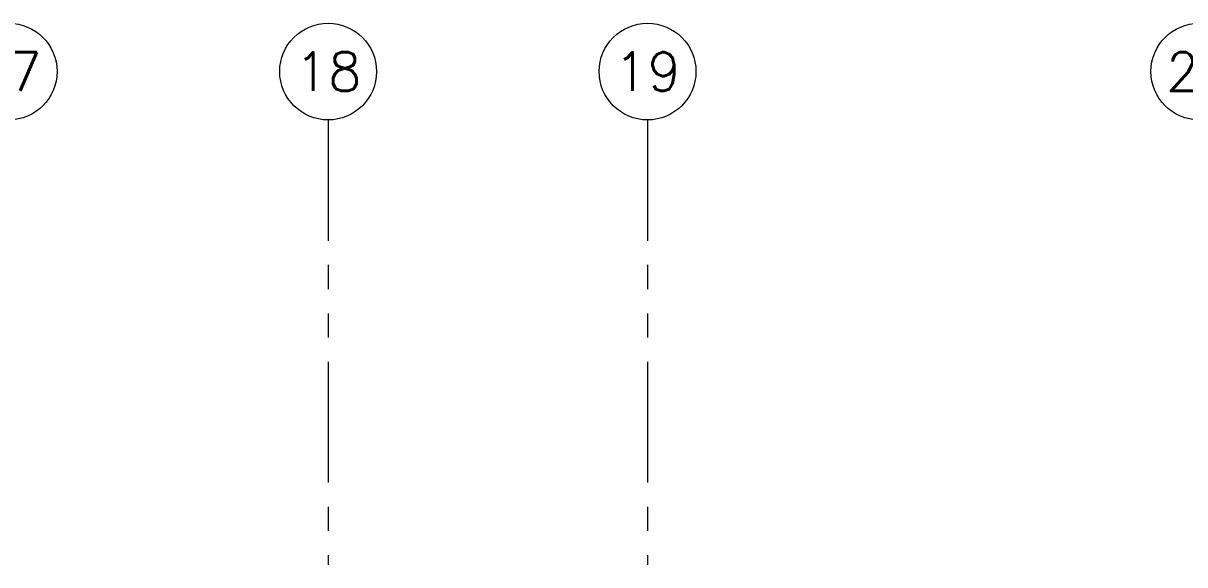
# Model space of a CAD drawing. Header units: millimetres. Extents: x 3738 to 3833, y 1327 to 1657.
# Drawn here: x 3806.52 to 3812.52, y 1446.09 to 1448.89 of the extents above; entities that cross this region are included whole.
import ezdxf
from ezdxf.enums import TextEntityAlignment as Align

# ---------------------------------------------------------------- set-up
doc = ezdxf.new("R2010")
doc.units = ezdxf.units.MM
doc.linetypes.add('PHANTOM', pattern=[63.5, 31.75, -6.35, 6.35, -6.35, 6.35, -6.35])
doc.linetypes.add('PHANTOM2', pattern=[1.25, 0.625, -0.125, 0.125, -0.125, 0.125, -0.125])
doc.layers.add('A-EJES', color=251, linetype='PHANTOM', lineweight=13)
doc.styles.add('ROMANS', font='romans.shx', dxfattribs={"width": 0.8})

# ---------------------------------------------------------------- blocks, each defined once
blk = doc.blocks.new('Ejes_Torre C')
at = {"layer": 'A-EJES', "linetype": 'PHANTOM2'}
for points in [[(39.625, 16.65), (39.625, 14.35)], [(41.275, 16.65), (41.275, 14.35)]]:
    blk.add_lwpolyline(points, dxfattribs=at)
at = {"layer": 'A-EJES', "linetype": 'Continuous'}
for centre in [(37.975, 16.9), (39.625, 16.9), (41.275, 16.9), (44.125, 16.9)]:
    blk.add_circle(centre, 0.25, dxfattribs=at)
at = {"layer": 'A-EJES', "linetype": 'Continuous', "style": 'ROMANS'}
for s, p in [('17', (37.975, 16.9)), ('18', (39.625, 16.9)), ('19', (41.275, 16.9)), ('20', (44.125, 16.9))]:
    blk.add_text(s, height=0.2, dxfattribs=at).set_placement(p, align=Align.MIDDLE_CENTER)

msp = doc.modelspace()

# ---------------------------------------------------------------- block references
at = {"layer": 'A-EJES'}
msp.add_blockref('Ejes_Torre C', (3768.4721, 1431.7379), dxfattribs=at)

doc.saveas('drawing.dxf')
